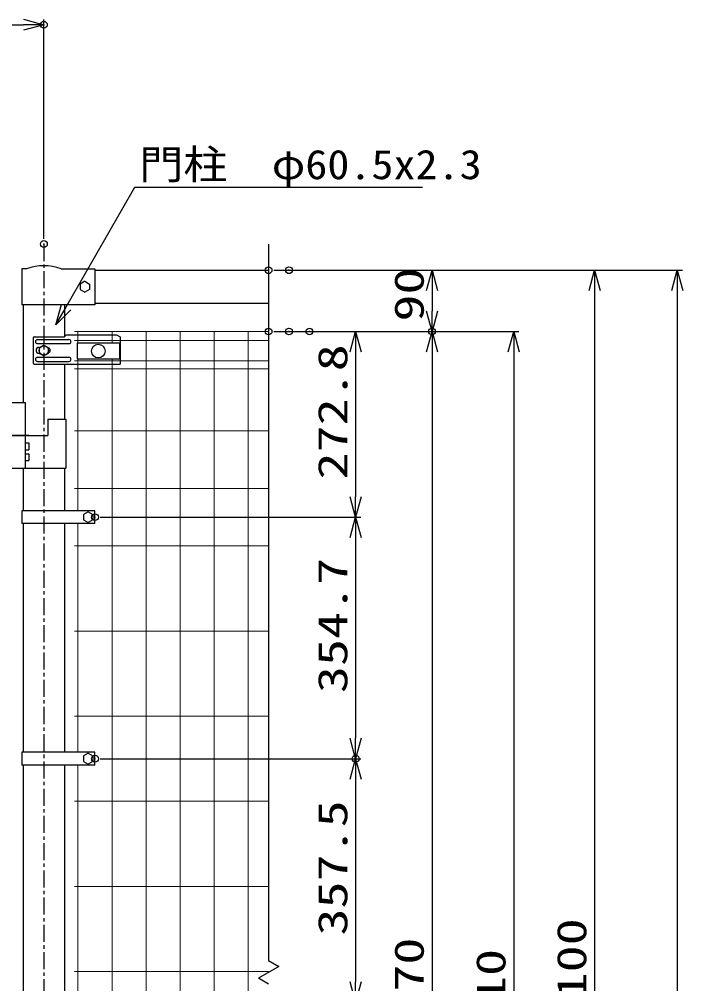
# Model space of a CAD drawing. Units: millimetres, scale not verified. Extents: x -4455 to 4455, y -3150 to 3150.
# Drawn here: x -1760 to -786, y 198 to 1614 of the extents above; entities that cross this region are included whole.
import ezdxf
from ezdxf.enums import TextEntityAlignment as Align

# ---------------------------------------------------------------- set-up
doc = ezdxf.new("R2010")
doc.units = ezdxf.units.MM
doc.header["$LTSCALE"] = 20
doc.header["$PDMODE"] = 32
doc.header["$PDSIZE"] = 10
doc.linetypes.add('USER1', pattern=[2, 1.25, -0.25, 0.25, -0.25])
for name, color, linetype, lineweight in [('0-0_1', 7, 'Continuous', 25), ('0-1_EXTCNT-LMEC0', 1, 'Continuous', 25), ('0-2_0', 7, 'Continuous', 25), ('0-8_2', 7, 'Continuous', 25), ('0-9_D-STR2', 7, 'Continuous', 13)]:
    doc.layers.add(name, color=color, linetype=linetype, lineweight=lineweight)
doc.layers.add('0-3_DEFPOINTS', color=7, linetype='Continuous')
doc.styles.add('ＭＳ ゴシック', font='')
doc.styles.get('ＭＳ ゴシック').set_extended_font_data('MS Gothic')

# ---------------------------------------------------------------- blocks, each defined once
blk = doc.blocks.new('_Open30')
at = {"layer": '0-2_0', "color": 1}
blk.add_line((0, 0), (-20, 0), dxfattribs=at)
blk.add_lwpolyline([(-20, 5.36), (0, 0), (-20, -5.36)], dxfattribs=at)

msp = doc.modelspace()

# ---------------------------------------------------------------- linework, layer by layer
at = {"layer": '0-0_1', "color": 3, "linetype": 'USER1'}
msp.add_line((-1723.85, 1283.99), (-1723.85, -1152.14), dxfattribs=at)
at = {"layer": '0-0_1'}
for p, q in [((-1698.45, 1247.52), (-1648.85, 1247.52)), ((-1648.85, 1247.52), (-1648.85, 1194.92)), ((-1648.85, 1245.52), (-1394, 1245.52)), ((-1663.85, 1229.22), (-1670.77, 1225.22)), ((-1670.77, 1225.22), (-1670.77, 1217.22)), ((-1663.85, 1229.22), (-1656.92, 1225.22)), ((-1656.92, 1225.22), (-1656.92, 1217.22)), ((-1670.77, 1217.22), (-1663.85, 1213.22)), ((-1656.92, 1217.22), (-1663.85, 1213.22)), ((-1648.85, 1194.92), (-1756.1, 1194.92)), ((-1754.1, 1194.92), (-1754.1, 1050.92)), ((-1693.6, 1194.92), (-1693.6, 1147.89)), ((-1648.85, 1196.92), (-1394, 1196.92)), ((-1737.64, 1147.68), (-1694.68, 1147.68)), ((-1691.68, 1150.68), (-1617.1, 1150.68)), ((-1617.1, 1150.68), (-1612.1, 1147.68)), ((-1612.1, 1147.68), (-1612.1, 1140.93)), ((-1739.64, 1145.68), (-1739.64, 1109.68)), ((-1733.28, 1143.68), (-1687.1, 1143.68)), ((-1733.28, 1137.68), (-1687.1, 1137.68)), ((-1612.1, 1140.93), (-1612.1, 1107.68)), ((-1730.94, 1132.18), (-1729.91, 1132.18)), ((-1730.94, 1123.18), (-1729.91, 1123.18)), ((-1737.64, 1107.68), (-1612.1, 1107.68)), ((-1733.28, 1117.68), (-1687.1, 1117.68)), ((-1733.28, 1111.68), (-1687.1, 1111.68)), ((-1693.6, 1107.68), (-1693.6, 1026.92)), ((-1750.75, 1050.92), (-1821.65, 1050.92)), ((-1750.75, 954.92), (-1750.75, 1050.92)), ((-1718.1, 1026.92), (-1691.6, 1026.92)), ((-1718.1, 1026.92), (-1718.1, 1002.92)), ((-1691.6, 1026.92), (-1691.6, 954.92)), ((-1745.9, 1002.92), (-1800, 1002.92)), ((-1772.2, 1002.92), (-1718.1, 1002.92)), ((-1750.75, 991.92), (-1745.75, 991.92)), ((-1745.75, 991.92), (-1745.75, 981.92)), ((-1750.75, 981.92), (-1745.75, 981.92)), ((-1750.75, 965.92), (-1745.75, 965.92)), ((-1772.2, 954.92), (-1691.6, 954.92)), ((-1754.1, 954.92), (-1754.1, 892.27)), ((-1693.6, 954.92), (-1693.6, 892.27)), ((-1648.85, 892.27), (-1756.1, 892.27)), ((-1756.1, 892.27), (-1756.1, 873.27)), ((-1659, 890.77), (-1665.92, 886.77)), ((-1665.92, 886.77), (-1665.92, 878.77)), ((-1665.92, 878.77), (-1659, 874.77)), ((-1659, 890.77), (-1652.07, 886.77)), ((-1652.07, 878.77), (-1659, 874.77)), ((-1652.07, 886.77), (-1652.07, 878.77)), ((-1648.85, 873.27), (-1648.85, 892.27)), ((-1648.85, 873.27), (-1756.1, 873.27)), ((-1754.1, 873.27), (-1754.1, 537.52)), ((-1693.6, 873.27), (-1693.6, 537.52)), ((-1659, 536.02), (-1665.92, 532.02)), ((-1665.92, 532.02), (-1665.92, 524.02)), ((-1659, 536.02), (-1652.07, 532.02)), ((-1652.07, 532.02), (-1652.07, 524.02)), ((-1648.85, 518.52), (-1648.85, 537.52)), ((-1648.85, 518.52), (-1756.1, 518.52)), ((-1754.1, 518.52), (-1754.1, 180.02)), ((-1693.6, 518.52), (-1693.6, 180.02)), ((-1665.92, 524.02), (-1659, 520.02)), ((-1652.07, 524.02), (-1659, 520.02))]:
    msp.add_line(p, q, dxfattribs=at)
for points in [[(-1749.25, 1247.52), (-1756.1, 1247.52), (-1756.1, 1194.92)], [(-1750.75, 975.92), (-1745.75, 975.92), (-1745.75, 965.92)], [(-1648.85, 537.52), (-1756.1, 537.52), (-1756.1, 518.52)]]:
    msp.add_lwpolyline(points, dxfattribs=at)
for centre, radius, start, end in [((-1723.85, 1181.23), 70.98, 69.03345, 110.96669), ((-1737.64, 1145.68), 2, 90, 180), ((-1694.68, 1150.68), 3, 270, 0), ((-1733.28, 1140.68), 3, 90, 270), ((-1687.1, 1140.68), 3, 270, 90), ((-1730.94, 1127.68), 4.5, 90, 270), ((-1719.17, 1127.68), 4.5, 299.99991, 60.0015), ((-1737.64, 1109.68), 2, 180, 270), ((-1733.28, 1114.68), 3, 90, 270), ((-1687.1, 1114.68), 3, 270, 90)]:
    msp.add_arc(centre, radius, start, end, dxfattribs=at)
at = {"layer": '0-1_EXTCNT-LMEC0'}
for p, q in [((-2728.85, 1606.06), (-1753.85, 1606.06)), ((-1723.85, 1291.49), (-1723.85, 1613.56)), ((-1386.5, 1245.52), (-907.85, 1245.52)), ((-1386.5, 1245.52), (-1146.5, 1245.52)), ((-1356.5, 1245.52), (-786.5, 1245.52)), ((-1154, 1215.52), (-1154, 1185.52)), ((-915.35, 1215.52), (-915.35, -824.48)), ((-794, 1215.52), (-794, -1124.48)), ((-1386.5, 1155.52), (-1146.5, 1155.52)), ((-1356.5, 1155.52), (-1146.5, 1155.52)), ((-1326.5, 1155.52), (-1026.5, 1155.52)), ((-1154, 1125.52), (-1154, -784.48)), ((-1034, 1125.52), (-1034, -824.48))]:
    msp.add_line(p, q, dxfattribs=at)
at = {"layer": '0-1_EXTCNT-LMEC0', "color": 4}
for p, q in [((-1394, 1283.69), (-1394, 231.71)), ((-1394, 231.71), (-1379, 223.05)), ((-1379, 223.05), (-1409, 205.73)), ((-1394, 197.07), (-1409, 205.73))]:
    msp.add_line(p, q, dxfattribs=at)
at = {"layer": '0-2_0', "color": 1}
for p, q in [((-1379, 1155.52), (-1258.68, 1155.52)), ((-1266.18, 1125.52), (-1266.18, 912.77)), ((-1641.35, 882.77), (-1258.68, 882.77)), ((-1641.35, 882.77), (-1258.68, 882.77)), ((-1266.18, 852.77), (-1266.18, 558.02)), ((-1641.35, 528.02), (-1258.68, 528.02)), ((-1641.35, 528.02), (-1258.68, 528.02)), ((-1266.18, 498.02), (-1266.18, 200.52))]:
    msp.add_line(p, q, dxfattribs=at)
at = {"layer": '0-2_0'}
for p in [(-1613, 1138.27), (-1675, 1115.27)]:
    msp.add_line(p, (-1613, 1115.27), dxfattribs=at)
for points in [[(-1167.89, 1367.11), (-1590.8, 1367.11), (-1705.29, 1167.17)], [(-1613, 1138.27), (-1675, 1138.27), (-1675, 1115.27)]]:
    msp.add_lwpolyline(points, dxfattribs=at)
msp.add_circle((-1644, 1126.77), 10.01, dxfattribs=at)
at = {"layer": '0-3_DEFPOINTS'}
for p in [(-1723.85, 1606.06), (-1723.85, 1283.99), (-1394, 1245.52), (-1364, 1245.52), (-1394, 1155.52), (-1364, 1155.52), (-1334, 1155.52), (-1154, 1155.52), (-1648.85, 882.77), (-1648.85, 528.02), (-1266.18, 528.02)]:
    msp.add_point(p, dxfattribs=at)
at = {"layer": '0-8_2'}
for p, q in [((-1723.85, 1135.68), (-1730.77, 1131.68)), ((-1716.92, 1131.68), (-1723.85, 1135.68))]:
    msp.add_line(p, q, dxfattribs=at)
for points in [[(-1730.77, 1131.68), (-1730.77, 1123.68), (-1723.85, 1119.68)], [(-1723.85, 1119.68), (-1716.92, 1123.68), (-1716.92, 1131.68)]]:
    msp.add_lwpolyline(points, dxfattribs=at)
msp.add_circle((-1723.85, 1127.68), 6.93, dxfattribs=at)
at = {"layer": '0-9_D-STR2'}
for p, q in [((-1394, 1155.52), (-1678.85, 1155.52)), ((-1673.85, 1138.27), (-1673.85, 1155.52)), ((-1623.85, 1138.27), (-1623.85, 1155.52)), ((-1573.85, -814.48), (-1573.85, 1155.52)), ((-1523.85, -814.48), (-1523.85, 1155.52)), ((-1473.85, -814.48), (-1473.85, 1155.52)), ((-1423.85, -814.48), (-1423.85, 1155.52)), ((-1394, 1142.42), (-1678.85, 1142.42)), ((-1394, 1112.62), (-1678.85, 1112.62)), ((-1673.85, 892.27), (-1673.85, 1115.27)), ((-1623.85, -775.15), (-1623.85, 1115.27)), ((-1394, 1100.76), (-1678.85, 1100.76)), ((-1394, 1009.52), (-1678.85, 1009.52)), ((-1394, 925.02), (-1678.85, 925.02)), ((-1673.85, 537.52), (-1673.85, 873.27)), ((-1394, 840.52), (-1678.85, 840.52)), ((-1394, 715.52), (-1678.85, 715.52)), ((-1394, 590.52), (-1678.85, 590.52)), ((-1673.85, 180.02), (-1673.85, 518.52)), ((-1394, 465.52), (-1678.85, 465.52)), ((-1394, 340.52), (-1678.85, 340.52)), ((-1394, 215.52), (-1678.85, 215.52))]:
    msp.add_line(p, q, dxfattribs=at)

# ---------------------------------------------------------------- block references
at = {"layer": '0-1_EXTCNT-LMEC0', "xscale": 1.5, "yscale": 1.5}
msp.add_blockref('_Open30', (-1723.85, 1606.06), dxfattribs=at)
for p, rotation in [((-1154, 1245.52), 90), ((-915.35, 1245.52), 90), ((-794, 1245.52), 90), ((-1154, 1155.52), 270), ((-1154, 1155.52), 90), ((-1034, 1155.52), 90)]:
    msp.add_blockref('_Open30', p, dxfattribs=dict(at, rotation=rotation))
at = {"layer": '0-2_0', "xscale": 1.5, "yscale": 1.5}
for p, rotation in [((-1706.29, 1165.44), 239.77537), ((-1266.18, 1155.52), 90), ((-1266.18, 882.77), 270), ((-1266.18, 882.77), 90), ((-1266.18, 528.02), 270), ((-1266.18, 528.02), 90), ((-1266.18, 170.52), 270)]:
    msp.add_blockref('_Open30', p, dxfattribs=dict(at, rotation=rotation))

# ---------------------------------------------------------------- texts
at = {"layer": '0-1_EXTCNT-LMEC0', "color": 3, "style": 'ＭＳ ゴシック', "width": 1.35}
for s, p in [('90', (-1153.17, 1170.14)), ('2100', (-914.52, 134.77)), ('1970', (-1153.17, 106.39)), ('2010', (-1033.17, 89.77))]:
    msp.add_text(s, height=43.26, rotation=90, dxfattribs=at).set_placement(p, align=Align.BOTTOM_LEFT)
at = {"layer": '0-2_0', "color": 3, "style": 'ＭＳ ゴシック', "width": 1.1}
msp.add_text('門柱\u3000φ60.5x2.3', height=43.26, dxfattribs=at).set_placement((-1584, 1366.28), align=Align.BOTTOM_LEFT)
at = {"layer": '0-2_0', "color": 3, "style": 'ＭＳ ゴシック', "width": 1.35}
for s, p in [('272.8', (-1265.35, 938.14)), ('354.7', (-1265.35, 624.39)), ('357.5', (-1265.35, 268.27))]:
    msp.add_text(s, height=43.26, rotation=90, dxfattribs=at).set_placement(p, align=Align.BOTTOM_LEFT)

doc.saveas('drawing.dxf')
